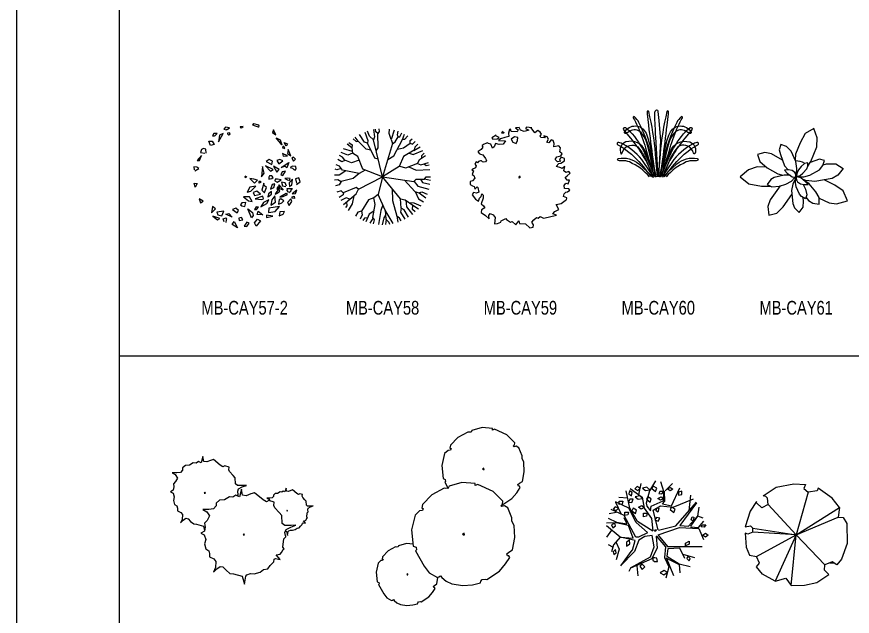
# Model space of a CAD drawing. Header units: millimetres. Extents: x 21129 to 2803301, y -510327 to 166837.
# Drawn here: x 218892 to 243254, y -147119 to -129637 of the extents above; entities that cross this region are included whole.
import ezdxf
from ezdxf.enums import TextEntityAlignment as Align

# ---------------------------------------------------------------- set-up
doc = ezdxf.new("R2010")
doc.units = ezdxf.units.MM
doc.layers.add('....01_TNT_A_DRAWING', color=7, linetype='Continuous')
doc.layers.add('....20_TNT_N_TEXT', color=9, linetype='Continuous')
doc.layers.add('....13_TNT_F_TREE', color=76, linetype='Continuous', transparency=0.5)
doc.styles.add('.TNT_A_TXT_3_NOTE', font='uromans.shx', dxfattribs={"width": 0.8})

# ---------------------------------------------------------------- blocks, each defined once
blk = doc.blocks.new('.TNT_KHUNG LAYOUT_2')
at = {"color": 250}
blk.add_lwpolyline([(0, 327), (450, 327), (450, 0), (0, 0)], close=True, dxfattribs=at)
at = {"color": 14}
blk.add_lwpolyline([(15, 312), (435, 312), (435, 15), (15, 15)], close=True, dxfattribs=at)
blk = doc.blocks.new('mb-cay73')
for points in [[(-306, -677), (-153, -634), (-72, -738), (0, 0), (-306, -677), (-492, -573), (-578, -469), (-535, -414), (-578, -316), (0, 0), (-630, 38), (-630, 99), (0, 0), (-406, 442), (-416, 533), (-444, 558), (-482, 570), (-292, 692), (-34, 741), (137, 735), (114, 674), (176, 619), (0, 0), (633, 399), (614, 258), (686, 252), (738, 166), (743, -127), (662, -353), (595, -439), (524, -396), (419, -439), (0, 0), (614, 258)], [(633, 399), (524, 533), (319, 680), (304, 643), (176, 619)], [(-406, 442), (-502, 393), (-578, 466), (-578, 484), (-673, 344), (-745, 118), (-664, 130), (-630, 99)], [(-630, 38), (-707, 8), (-745, 26), (-730, -182), (-678, -298), (-578, -316)], [(-72, -738), (123, -732), (300, -695), (476, -579), (414, -518), (419, -439)], [(551, -413), (491, -413)]]:
    blk.add_lwpolyline(points)
blk = doc.blocks.new('mb-cay72')
for points in [[(-282, 581), (-251, 750)], [(-40, 785), (-128, 643), (-176, 463), (-167, 418), (-114, 350), (-106, 418), (70, 497)], [(31, 779), (79, 621)], [(98, 639), (208, 746)], [(-79, 51), (-304, 192), (-414, 389), (-467, 643)], [(-409, 677), (-233, 547), (-207, 389), (-101, 237), (-79, 56)], [(75, 497), (79, 632), (22, 632), (9, 604), (53, 598), (79, 632)], [(88, 638), (92, 491), (57, 451)], [(62, 451), (194, 423), (313, 683)], [(-445, 536), (-577, 542)], [(0, 73), (-75, 361), (31, 423), (216, 401), (515, 525)], [(471, 576), (445, 350)], [(-158, 28), (-290, -34), (-326, -34), (-497, 282), (-687, 367)], [(-158, 34), (-321, 181), (-427, 389), (-625, 480)], [(-625, 474), (-546, 310)], [(4, 68), (255, 130), (555, 474)], [(555, 468), (313, 135), (440, 124), (572, 271), (471, 124)], [(656, 243), (577, 271), (594, 401)], [(-731, 243), (-607, 186), (-458, 158), (-462, 175), (-497, 248)], [(-612, 327), (-717, 305)], [(-374, -226), (-339, -85), (-555, -34), (-757, 130)], [(-550, -34), (-365, -51), (-436, 135), (-616, 175), (-753, 169)], [(471, 118), (585, 107), (665, 197)], [(-682, 68), (-753, -34)], [(0, 0), (308, 107), (590, 90), (660, -68)], [(-555, -34), (-651, -147), (-682, -248)], [(-616, -113), (-572, -209), (-612, -367)], [(-405, -480), (-114, -322), (-62, -175), (-88, -11), (-194, -23), (-286, -79), (-348, -243), (-546, -446)], [(-31, -23), (-18, -192), (-92, -350), (-405, -485), (-427, -536)], [(-31, -17), (106, -175), (92, -333), (154, -468), (110, -632)], [(0, -6), (136, -169), (638, -169)], [(-665, -181), (-726, -147)], [(-546, -451), (-379, -226)], [(387, -344), (313, -197), (141, -203), (123, -310), (304, -423), (467, -463)], [(114, -333), (224, -592)], [(119, -339), (304, -434), (313, -553)], [(357, -282), (528, -333)], [(-312, -451), (-299, -598)]]:
    blk.add_lwpolyline(points)
for points in [[(-418, 643), (-431, 598), (-392, 570), (-379, 615)], [(-341, 668), (-298, 647), (-264, 680), (-306, 702)], [(-165, 695), (-231, 679), (-187, 645), (-125, 656)], [(-73, 710), (-95, 675), (-40, 633), (-23, 682)], [(131, 669), (179, 691), (210, 663), (171, 640)], [(344, 636), (294, 621), (294, 579), (344, 586)], [(-571, 441), (-571, 491), (-516, 491), (-527, 448)], [(-366, 518), (-413, 521), (-432, 476), (-385, 473)], [(-270, 568), (-336, 551), (-292, 517), (-230, 528)], [(-152, 553), (-174, 518), (-119, 475), (-102, 525)], [(-8, 531), (41, 554), (71, 526), (32, 503)], [(-581, 389), (-629, 406), (-660, 372), (-616, 355)], [(-366, 387), (-388, 351), (-333, 309), (-316, 358)], [(-287, 403), (-239, 425), (-208, 397), (-248, 375)], [(-5, 329), (-33, 350), (-22, 392), (6, 385)], [(195, 403), (173, 367), (228, 325), (245, 375)], [(-487, 283), (-487, 332), (-432, 332), (-443, 290)], [(-215, 264), (-215, 313), (-160, 313), (-171, 271)], [(23, 240), (-27, 252), (-48, 216), (-2, 197)], [(509, 198), (481, 219), (492, 262), (520, 255)], [(-634, 169), (-682, 147), (-665, 102), (-625, 130)], [(625, 118), (638, 147), (695, 147), (669, 113)], [(-26, 73), (-48, 68), (-53, 51), (-35, 56)], [(646, -6), (690, 23), (725, -6), (686, -34)], [(-421, -79), (-465, -107), (-461, -164), (-417, -130)], [(396, -159), (396, -120), (449, -92), (449, -137)], [(-625, -214), (-660, -248), (-647, -288), (-612, -265)], [(-79, -337), (-79, -371), (-57, -388), (-13, -388), (-22, -343), (-48, -337)], [(432, -310), (415, -345), (448, -380), (465, -345)], [(-239, -422), (-267, -458), (-234, -507), (-195, -465)], [(129, -549), (85, -521), (25, -557), (80, -585)]]:
    blk.add_lwpolyline(points, close=True)
blk = doc.blocks.new('mb-cay71')
for points in [[(542, 432), (546, 431), (692, 530), (762, 614), (813, 690), (802, 708), (788, 708), (780, 732), (802, 751), (846, 779), (872, 920), (865, 1061), (839, 1113), (839, 1150), (791, 1268), (751, 1291), (722, 1282), (711, 1291), (729, 1310), (733, 1343), (619, 1456), (439, 1541), (410, 1527), (410, 1550), (256, 1564), (106, 1522), (95, 1498), (69, 1494), (47, 1498), (-96, 1418), (-206, 1306), (-214, 1263), (-195, 1259), (-206, 1235), (-239, 1230), (-291, 1183), (-331, 1009), (-313, 821), (-280, 807), (-276, 779), (-287, 765), (-236, 676)], [(-750, -136), (-847, -127), (-960, -159), (-968, -176), (-988, -180), (-1004, -176), (-1111, -236), (-1194, -321), (-1199, -353), (-1186, -356), (-1194, -374), (-1219, -377), (-1257, -413), (-1287, -543), (-1274, -684), (-1249, -695), (-1246, -716), (-1254, -727), (-1177, -861), (-1133, -917), (-1062, -959), (-1051, -952), (-1034, -945), (-1023, -959), (-985, -991), (-935, -1016), (-839, -1030), (-754, -1023), (-685, -1005), (-682, -991), (-671, -977), (-644, -973), (-630, -977), (-520, -903), (-468, -839), (-429, -783), (-437, -769), (-448, -769), (-454, -751), (-437, -737), (-404, -716), (-388, -625)]]:
    blk.add_lwpolyline(points)
for points in [[(282, 972), (263, 962), (271, 953), (285, 953)], [(-225, 711), (-238, 682), (-271, 676), (-298, 682), (-477, 582), (-614, 441), (-624, 388), (-601, 382), (-614, 353), (-656, 347), (-720, 288), (-770, 71), (-747, -165), (-706, -182), (-701, -217), (-715, -235), (-587, -458), (-514, -553), (-394, -623), (-376, -611), (-348, -600), (-330, -623), (-266, -676), (-183, -717), (-23, -741), (119, -729), (234, -699), (238, -676), (257, -652), (303, -647), (326, -652), (509, -529), (596, -423), (660, -329), (646, -306), (628, -306), (619, -276), (646, -253), (701, -217), (734, -41), (724, 135), (692, 200), (692, 247), (633, 394), (582, 423), (546, 411), (532, 423), (555, 447), (559, 488), (417, 629), (193, 735), (156, 717), (156, 746), (-37, 764)], [(-5, 24), (-27, 12), (-18, 0), (0, 0)], [(-828, -571), (-842, -578), (-836, -585), (-825, -585)]]:
    blk.add_lwpolyline(points, close=True)
blk = doc.blocks.new('mb-cay70')
for points in [[(-110, 565), (-92, 584), (-101, 635), (-89, 670), (-34, 698), (27, 721), (-28, 717), (-104, 717), (-132, 741), (-138, 831), (-169, 866), (-220, 921), (-230, 948), (-227, 987), (-288, 1007), (-318, 991), (-355, 1015), (-455, 1097), (-498, 1085), (-553, 1062), (-596, 1069), (-608, 1140), (-632, 1050), (-672, 1069), (-709, 1046), (-748, 1050), (-806, 1015), (-864, 1011), (-904, 975), (-904, 944), (-935, 909), (-989, 901), (-1057, 901), (-1011, 878), (-980, 827), (-1008, 776), (-1038, 745), (-1032, 698), (-1041, 651), (-1081, 627), (-1044, 608), (-1026, 553), (-1038, 502), (-1023, 443), (-989, 420), (-980, 389), (-980, 350), (-931, 326), (-907, 295), (-913, 224), (-935, 173), (-895, 213), (-855, 240), (-825, 232), (-788, 193), (-742, 158), (-700, 154), (-599, 127), (-583, 71)], [(594, 53), (609, 49), (627, -10), (634, 49), (642, 58), (668, 68), (697, 66), (739, 78), (764, 97), (796, 102), (812, 124), (840, 151), (842, 171), (852, 176), (886, 168), (857, 203), (886, 208), (895, 220), (907, 242), (915, 247), (905, 259), (913, 320), (926, 335), (920, 366), (928, 388), (962, 406), (1000, 420), (966, 418), (918, 418), (901, 432), (897, 489), (878, 511), (846, 545), (840, 562), (842, 587), (804, 599), (785, 589), (762, 604), (699, 655), (672, 648), (638, 633), (611, 638), (604, 682), (588, 626), (564, 638), (541, 623), (516, 626), (480, 604), (443, 601), (419, 579), (419, 560), (400, 538), (365, 533), (323, 533), (352, 518), (366, 494)]]:
    blk.add_lwpolyline(points)
for points in [[(23, 567), (-31, 577), (-46, 665), (-76, 553), (-126, 577), (-172, 548), (-221, 553), (-294, 509), (-366, 504), (-416, 460), (-416, 421), (-454, 377), (-523, 367), (-607, 367), (-549, 337), (-511, 274), (-545, 210), (-584, 171), (-576, 112), (-587, 54), (-637, 24), (-591, 0), (-568, -68), (-584, -132), (-565, -205), (-523, -235), (-511, -274), (-511, -323), (-450, -352), (-420, -391), (-427, -479), (-454, -543), (-404, -494), (-355, -460), (-317, -469), (-271, -518), (-214, -562), (-160, -567), (-34, -601), (0, -719), (15, -601), (31, -582), (84, -562), (141, -567), (225, -543), (275, -504), (339, -494), (370, -450), (427, -396), (431, -357), (450, -347), (519, -362), (462, -293), (519, -284), (538, -259), (561, -215), (576, -205), (557, -181), (572, -59), (599, -29), (587, 34), (603, 78), (671, 112), (748, 142), (679, 137), (584, 137), (549, 166), (542, 279), (504, 323), (439, 391), (427, 425), (431, 474), (355, 499), (317, 479), (271, 509), (145, 611), (92, 597)], [(-581, 619), (-590, 608), (-571, 608)], [(621, 357), (615, 349), (627, 349)], [(-11, 15), (-23, 0), (0, 0)]]:
    blk.add_lwpolyline(points, close=True)
blk = doc.blocks.new('mb-cay61')
for points in [[(169, 155), (216, 222), (300, 438), (306, 569), (259, 704), (132, 631), (56, 496), (-8, 330), (-16, 242)], [(-5, 30), (3, 37), (11, 121), (-7, 221), (-74, 372), (-140, 441), (-222, 472), (-246, 391), (-230, 324), (-168, 161), (-116, 99)], [(-198, 242), (-361, 334), (-457, 352), (-565, 326), (-531, 221), (-424, 132), (-265, 41), (-195, 21)], [(21, 10), (31, 0), (110, 0), (199, 23), (338, 101), (391, 164), (413, 239), (339, 255), (206, 208)], [(-435, 141), (-568, 143), (-693, 102), (-814, -2), (-692, -104), (-505, -137), (-377, -135)], [(395, 176), (443, 186), (580, 186), (683, 121), (609, 23), (525, -24), (270, -67), (143, -53), (91, -35)], [(-86, 21), (-93, 22), (-177, 25), (-321, -10), (-369, -41), (-422, -113), (-354, -146), (-245, -137), (-152, -110), (-70, -65), (-23, -17), (-23, -6)], [(3, -28), (-17, -37), (-51, -110), (-70, -199), (-50, -390), (-26, -453), (45, -520), (101, -444), (108, -354), (104, -304)], [(-12, -34), (-14, -23), (-26, -21)], [(104, -113), (137, -182), (154, -262), (138, -321), (77, -290), (47, -255), (0, -146), (-8, -82), (-3, -31)], [(143, -300), (182, -346), (243, -385), (337, -399), (337, -302), (289, -222), (189, -102), (107, -45), (100, -43)], [(337, -314), (482, -380), (588, -395), (747, -350), (683, -207), (565, -124), (406, -44)], [(-233, -134), (-380, -336), (-413, -435), (-399, -560), (-281, -532), (-190, -440), (-63, -261)]]:
    blk.add_lwpolyline(points)
blk.add_lwpolyline([(125, 194, 0.158589), (-13, 230)], format="xyb")
for points in [[(123, 193), (72, 149), (33, 102), (14, 59), (6, 17), (8, 11), (17, 8), (56, 20), (98, 50), (153, 117), (169, 155), (169, 202)], [(-131, 54), (-58, 0), (-25, -6), (-8, 0), (-6, 3), (-3, 11), (-6, 37), (-18, 60), (-60, 90), (-112, 99), (-169, 96)], [(138, -72), (69, -17), (25, -3), (6, -6), (0, -20), (6, -45), (20, -72), (64, -104), (115, -115), (174, -115)]]:
    blk.add_lwpolyline(points, close=True)
blk = doc.blocks.new('mb-cay60')
for points in [[(-2, 2), (-36, 578, -0.003769), (-52, 910, -0.161886), (-36, 968, -0.922365), (-7, 951), (10, 818), (31, 524), (2, 2)], [(-40, 23), (-86, 235, 0.062247), (-282, 789, 0.096243), (-348, 875, 0.839844), (-365, 861, -0.018348), (-302, 736, -0.037033), (-186, 421, 0.008064), (-60, 7)], [(-13, 0), (-40, 331, 0.039674), (-139, 951, 0.785997), (-162, 951, 0.119823), (-162, 918), (-143, 752, 0.003287), (-80, 255, 0.009099), (-40, -7)], [(27, -7, 0.009099), (66, 255, 0.003287), (129, 752), (149, 918, 0.119823), (149, 951, 0.785997), (126, 951, 0.039674), (27, 331), (0, 0)], [(46, 7, 0.008064), (172, 421, -0.037033), (289, 736, -0.018348), (352, 861, 0.839844), (335, 875, 0.096243), (269, 789, 0.062247), (73, 235), (27, 23)], [(-66, 7, 0.045911), (-172, 507, 0.115102), (-252, 643, 0.35932), (-415, 663, -0.018405), (-471, 630, -0.744189), (-491, 649, -0.634045), (-179, 633, -0.050678), (-113, 408), (-36, 0)], [(23, 0), (99, 408, -0.050678), (166, 633, -0.634045), (478, 649, -0.744189), (458, 630, -0.018405), (401, 663, 0.35932), (239, 643, 0.115102), (159, 507, 0.045911), (53, 7)], [(-73, -10, 0.058719), (-229, 321, 0.03119), (-401, 563), (-501, 686, -0.957569), (-478, 716, -0.065683), (-381, 626, -0.071406), (-169, 278), (-50, 0)], [(36, 0), (156, 278, -0.071406), (368, 626, -0.065683), (464, 716, -0.957569), (487, 686), (388, 563, 0.03119), (216, 321, 0.058719), (60, -10)], [(-73, 7), (-212, 209, 0.121186), (-511, 474, 0.052456), (-577, 500, 0.899793), (-590, 467, -0.041), (-471, 391, -0.067543), (-186, 106, 0.00839), (-99, -3)], [(-50, 10), (-189, 371, 0.39572), (-471, 507, 0.4621), (-544, 335, 0.616958), (-534, 335, 0.000609), (-511, 381, -0.451741), (-298, 437, -0.048742), (-192, 278), (-76, -10)], [(36, 10), (176, 371, -0.39572), (458, 507, -0.4621), (531, 335, -0.616958), (521, 335, -0.000609), (497, 381, 0.451741), (285, 437, 0.048742), (179, 278), (63, -10)], [(86, -3, 0.00839), (172, 106, -0.067543), (458, 391, -0.041), (577, 467, 0.899793), (564, 500, 0.052456), (497, 474, 0.121186), (199, 209), (60, 7)], [(-126, -3, 0.114803), (-421, 215, 0.1253), (-524, 232, -0.074248), (-580, 235, -0.811865), (-580, 265, -0.239486), (-285, 186), (-83, 3)], [(70, 3), (272, 186, -0.239486), (567, 265, -0.811865), (567, 235, -0.074248), (511, 232, 0.1253), (408, 215, 0.114803), (113, -3)]]:
    blk.add_lwpolyline(points, format="xyb")
blk = doc.blocks.new('mb-cay59')
for points in [[(-505, 484), (-527, 473), (-558, 454), (-556, 445), (-550, 431), (-571, 395), (-599, 379), (-619, 366), (-600, 341), (-583, 331), (-550, 317), (-507, 266), (-496, 237), (-511, 215), (-531, 214), (-552, 219), (-569, 231), (-584, 233), (-609, 222), (-626, 205), (-643, 218), (-665, 181), (-644, 159), (-654, 129), (-684, 115), (-709, 99), (-682, 85), (-701, 34), (-680, 19), (-663, -22), (-700, -60), (-732, -71), (-733, -111), (-698, -133), (-673, -141), (-664, -179), (-628, -149), (-623, -159), (-605, -227), (-638, -239), (-685, -232), (-703, -266), (-657, -327), (-610, -356), (-596, -310), (-570, -288), (-563, -251), (-541, -269), (-541, -314), (-573, -395), (-537, -423), (-517, -455), (-568, -483), (-573, -521), (-511, -566), (-457, -614), (-458, -564), (-440, -535), (-397, -554), (-366, -593), (-378, -687), (-334, -681), (-287, -663), (-279, -642), (-214, -611), (-204, -623), (-146, -662), (-120, -651), (-69, -703), (-22, -645), (-14, -683), (73, -688), (136, -746), (187, -734), (193, -701), (169, -660), (195, -627), (237, -592), (258, -604), (288, -580), (336, -604), (406, -587), (425, -584), (525, -559), (471, -539), (501, -506), (559, -478), (520, -405), (596, -388), (654, -347), (673, -335), (676, -309), (628, -287), (636, -248), (662, -223), (687, -220), (722, -198), (705, -178), (644, -172), (638, -128), (663, -94), (698, -104), (717, -51), (681, -51), (652, -13), (681, 12), (723, 54), (704, 77), (663, 64), (631, 84), (650, 148), (608, 121), (588, 128), (528, 151), (522, 148), (560, 192), (588, 196), (645, 233), (642, 266), (596, 286), (579, 265), (571, 243), (590, 226), (542, 218), (505, 250), (529, 289), (590, 305), (610, 332), (576, 364), (583, 422), (560, 450), (487, 438), (492, 487), (478, 529), (448, 540), (412, 493), (383, 505), (408, 546), (390, 584), (341, 598), (361, 566), (296, 571), (289, 593), (308, 619), (290, 650), (256, 672), (211, 641), (156, 711), (166, 715), (88, 724), (74, 704), (123, 678), (57, 659), (2, 681), (-16, 717), (-72, 714), (-33, 685), (-46, 657), (-133, 662), (-142, 695), (-157, 691), (-175, 635), (-168, 589), (-226, 570), (-288, 555), (-317, 526), (-215, 525), (-253, 476), (-312, 468), (-365, 485), (-384, 435), (-407, 417), (-433, 473), (-466, 483), (-484, 494)], [(-133, 547), (-109, 506), (-62, 487), (-40, 526), (-36, 571), (-88, 580)]]:
    blk.add_lwpolyline(points, close=True)
for points in [[(-251, 659), (-275, 641), (-243, 638), (-239, 656)], [(-354, 607), (-418, 566), (-401, 546), (-339, 555), (-310, 574), (-357, 595), (-357, 595)], [(-5, 6), (-24, -4), (-18, -20), (-9, -13), (0, 0)]]:
    blk.add_lwpolyline(points)
blk = doc.blocks.new('mb-cay58')
for points in [[(-259.6286, 650.0704), (-213.2788, 530.7064), (-220.0366, 490.126), (-260.5806, 503.6542), (-336.3528, 613.8944)], [(-133.0322, 687.2418), (-118.6724, 581.4312), (-132.188, 537.4698), (-189.6272, 591.5756), (-218.561, 665.0028)], [(167.3504, 679.7), (125.5142, 541.0384), (144.8244, 483.0714), (0, 0), (-132.188, 537.4698)], [(-55.1222, 697.8258), (-47.719, 659.2082), (-67.991, 632.156), (-98.4004, 655.8286), (-102.2, 692.496)], [(-92.6296, 376.628), (-64.6128, 419.1124), (-67.991, 632.156)], [(126.693, 544.9444), (97.5688, 628.7722), (99.491, 692.8922)], [(222.9346, 663.551), (212.4472, 611.8644), (225.9614, 581.4312), (252.9912, 581.4312), (283.5042, 640.0198)], [(366.8154, 596.19), (320.5678, 544.2318), (290.1584, 544.2318), (320.7624, 622.1824)], [(-491.6562, 498.2698), (-443.0342, 463.0738), (-446.4138, 422.4934), (-436.2778, 341.3326), (-503.853, 314.2818), (-603.5974, 354.4968)], [(-426.7746, 554.8536), (-382.2168, 513.7986), (-355.187, 517.181), (-397.8898, 575.9166)], [(-170.618, 389.6592), (-236.9304, 402.2046), (-355.187, 517.181)], [(-62.8418, 255.5098), (-111.9146, 270.319), (-220.0366, 490.126)], [(75.7092, 252.532), (165.144, 304.1346), (290.1584, 544.2318)], [(143.4216, 478.3898), (182.0378, 510.4148), (225.9614, 581.4312)], [(216.846, 403.4324), (303.6726, 422.4934), (405.0368, 490.126), (405.0368, 530.7064), (429.842, 552.4806)], [(403.4758, 489.0844), (438.8244, 476.5978), (475.4526, 513.7552)], [(-439.656, 368.3876), (-570.8276, 405.16)], [(-446.4138, 422.4934), (-514.9774, 474.1282)], [(515.0026, 474.1016), (469.2338, 429.2568), (459.0978, 385.2954), (307.0508, 293.993), (242.8552, 148.5806), (0, 0), (455.7196, -71.2278), (489.5072, -37.4108), (611.1406, -34.0298), (634.7922, -0.2114), (700, -0.2142)], [(387.5438, 342.328), (448.9604, 324.4262), (587.4344, 380.6866)], [(455.1218, 382.9084), (546.7014, 437.1682)], [(-549.2718, 239.1942), (-595.0798, 219.5942), (-653.6558, 250.4656)], [(-338.0832, 241.2788), (-449.792, 202.685), (-551.1548, 239.883), (-581.5642, 287.2268), (-628.1842, 308.8428)], [(-571.095, -404.7862), (-382.2168, -250.4516), (-351.8074, -179.438), (0, 0), (-287.6118, 111.3826), (-358.5652, 293.993), (-436.2778, 341.3326)], [(245.7602, 155.155), (337.4602, 128.2918), (513.1574, 195.9244), (536.8076, 253.4098), (628.7386, 307.713)], [(574.7266, 275.8084), (573.9762, 310.8994), (609.5124, 344.232)], [(-252.5362, 97.797), (-341.6714, 47.131), (-584.9424, 97.8558), (-628.8674, 151.9602), (-678.1264, 173.6168)], [(381.3838, 145.1996), (492.884, 94.4748), (691.9864, 105.6146)], [(510.8908, 195.0508), (560.4592, 172.2518), (669.0194, 205.9428)], [(606.4786, 186.5332), (638.1718, 162.1074), (678.6864, 171.4216)], [(-536.9084, 87.8416), (-632.2456, 23.4612), (-699.5912, 23.9148)], [(-602.924, 120.0052), (-666.0332, 101.2382), (-691.4068, 109.3428)], [(-340.2182, 47.9584), (-429.52, -27.2636), (-605.2158, -71.2278)], [(378.9464, -588.5586), (313.81, -483.7868), (269.8864, -460.117), (259.749, -321.468), (0, 0), (-64.6128, -260.5988)], [(-698.5692, -44.744), (-649.1394, -40.7918), (-605.2158, -71.2278), (-632.2456, -118.5688), (-687.5316, -131.5328)], [(321.7242, -50.2838), (472.612, -213.255), (530.0526, -233.5438), (573.9762, -220.0184), (652.2684, -254.0622)], [(459.095, -67.8468), (513.1574, -138.8604), (676.7502, -178.92)], [(553.6524, -35.6272), (584.1094, -84.7546), (691.3214, -109.8902)], [(612.8822, -31.5364), (698.3718, -47.7414)], [(-351.8074, -179.438), (-382.2168, -159.1492), (-574.8064, -233.5438), (-605.2158, -206.493), (-663.663, -222.6056)], [(-567.1232, -230.5772), (-574.8064, -263.9798), (-632.0244, -300.909)], [(140.938, -174.426), (144.8706, -348.5202), (209.0676, -575.0892)], [(475.797, -214.382), (526.6716, -321.468), (597.205, -365.1704)], [(532.1862, -232.8872), (629.1978, -306.7736)], [(-475.398, -326.592), (-530.8828, -307.9426), (-609.5334, -344.1942)], [(-417.0208, -278.8898), (-443.0342, -395.8654), (-499.9064, -489.993)], [(-129.6736, -687.8872), (-115.2942, -629.1978), (-142.324, -591.9998), (-105.1582, -402.626), (-128.8098, -307.9426), (-203.1414, -334.9934), (-307.8838, -500.6946), (-297.7478, -554.8004), (-328.0144, -618.3912)], [(157.0786, -682.1514), (40.1296, -487.1678), (-64.6128, -260.5988), (-128.8098, -307.9426)], [(259.749, -321.468), (330.7038, -338.3758), (442.2026, -412.7732)], [(337.7248, -343.063), (347.5962, -439.8254), (435.0374, -548.4024)], [(-523.2766, -365.7122), (-520.7468, -422.9176), (-539.3332, -446.2318)], [(4.0586, -409.1416), (-24.0674, -490.5502), (-58.7692, -697.5304)], [(40.1296, -487.1678), (50.2656, -619.0534), (94.1892, -663.0134), (101.8108, -692.5576)], [(270.0922, -460.2262), (259.749, -514.2228), (326.095, -619.4048)], [(387.6222, -376.3536), (455.7196, -382.3372), (557.5402, -423.262)], [(477.3188, -512.022), (438.8244, -477.0234), (442.2026, -412.7732), (522.6984, -465.605)], [(-307.3868, -503.349), (-358.5652, -514.2228), (-396.0936, -577.1584)], [(-216.986, -600.1632), (-260.5806, -605.5252), (-285.3242, -639.2134)], [(-124.8184, -502.8044), (-193.0054, -548.0398), (-242.9056, -656.5062)], [(-137.9406, -598.0324), (-184.373, -675.2844)], [(45.8136, -561.127), (19.8562, -598.7618), (-3.8486, -699.9888)], [(273.0154, -644.5642), (249.613, -602.1442), (209.0676, -575.0892), (223.8068, -663.257)], [(51.954, -620.7404), (43.8326, -698.628)]]:
    blk.add_lwpolyline(points)
blk = doc.blocks.new('mb-cay57-2')
for points in [[(-48, 711), (-21, 733), (-67, 726), (-62, 707)], [(190, 724), (212, 735), (205, 753), (132, 773), (115, 755), (152, 743), (181, 734), (181, 734)], [(-255, 687), (-220, 711), (-279, 725), (-303, 694), (-262, 686), (-262, 686), (-259, 698)], [(-235, 608), (-211, 624), (-220, 640), (-248, 633), (-243, 610)], [(446, 615), (446, 615), (408, 644), (455, 612), (419, 683), (408, 644)], [(-563, 344), (-567, 402), (-598, 410), (-631, 399), (-642, 354), (-582, 342), (-582, 342)], [(575, 406), (584, 422), (555, 444), (552, 428), (567, 418), (567, 418)], [(-725, 85), (-666, 120), (-698, 141), (-741, 145), (-738, 99), (-738, 99)], [(470, 68), (504, 105), (419, 156), (470, 68), (465, 85)], [(733, 92), (750, 116), (744, 148), (698, 152), (665, 137), (696, 124), (727, 94), (727, 94)], [(19, 10), (0, 0), (19, -11), (30, 5)], [(369, -31), (395, -25), (417, -9), (396, 15), (362, 11), (353, -4), (352, -33), (370, -29), (370, -29)], [(219, -90), (239, -81), (232, -67), (209, -71), (206, -83), (210, -94)], [(611, -139), (592, -90), (536, -81), (550, -133), (600, -140), (600, -140)], [(649, -60), (664, -25), (623, -21), (587, -27), (607, -37), (627, -46), (630, -56), (632, -57)], [(755, -111), (808, -74), (790, -17), (741, -31), (757, -93), (757, -93)], [(619, -174), (614, -199), (636, -223), (636, -223)], [(645, -230), (675, -211), (685, -183), (698, -174), (619, -174), (622, -172)], [(-298, -659), (-312, -614), (-271, -598), (-263, -619), (-268, -627), (-276, -665), (-276, -665)]]:
    blk.add_lwpolyline(points)
for points in [[(-402, 632), (-449, 629), (-470, 598), (-439, 595), (-432, 602)], [(-315, 628), (-366, 607), (-383, 509)], [(-522, 520), (-472, 517), (-444, 470), (-500, 457)], [(517, 540), (544, 464), (462, 565)], [(624, 482), (606, 446), (576, 500)], [(623, 339), (675, 304), (634, 398)], [(-693, 238), (-656, 239), (-627, 310)], [(406, 226), (356, 253), (312, 223), (395, 180)], [(558, 230), (512, 250), (471, 237), (498, 189)], [(550, 341), (563, 299), (625, 306)], [(740, 254), (712, 286), (687, 271), (711, 226)], [(283, 53), (260, 150), (244, -3)], [(414, 105), (305, 160), (376, 82)], [(616, 130), (589, 147), (533, 133), (642, 208)], [(596, 83), (549, 72), (526, 29), (555, 17)], [(-734, -94), (-690, -99), (-719, -152)], [(143, -92), (189, -52), (134, -34), (76, -27)], [(320, -159), (286, -127), (281, -93), (253, -196), (284, -232), (291, -230)], [(427, -156), (440, -101), (400, -112), (376, -179)], [(531, -45), (478, -36), (447, -34), (441, -62), (472, -80)], [(511, -176), (497, -117), (564, -195)], [(690, -122), (699, -35), (651, -88), (653, -144)], [(75, -153), (38, -224), (89, -212), (165, -139)], [(176, -210), (124, -231), (146, -275), (230, -256)], [(394, -256), (391, -215), (349, -248), (336, -294), (347, -290)], [(488, -231), (515, -209), (487, -168), (492, -145), (477, -151), (471, -177), (482, -195), (461, -231), (445, -256), (463, -242)], [(627, -260), (605, -242), (511, -296), (560, -288)], [(564, -195), (564, -195)], [(740, -243), (761, -197), (695, -247)], [(-605, -358), (-661, -323), (-641, -379)], [(70, -291), (-17, -292), (58, -351), (112, -362)], [(266, -282), (153, -321), (249, -334), (274, -322)], [(277, -376), (237, -437), (323, -390), (354, -336)], [(448, -370), (439, -279), (396, -336), (380, -415)], [(542, -382), (570, -350), (528, -322), (504, -335), (498, -362), (493, -399), (507, -394)], [(627, -377), (647, -418), (687, -361), (673, -323)], [(694, -312), (694, -291), (722, -283), (725, -315)], [(-425, -468), (-467, -435), (-481, -524)], [(-90, -493), (-127, -456), (-178, -478), (-107, -525)], [(16, -376), (-42, -380), (-59, -409), (-41, -425), (-41, -425), (-41, -425), (4, -432)], [(48, -470), (115, -521), (125, -566), (101, -600)], [(204, -444), (166, -437), (145, -480), (172, -477)], [(510, -435), (354, -459), (350, -522), (446, -509)], [(-361, -607), (-462, -576), (-398, -626)], [(-406, -516), (-389, -554), (-332, -570), (-302, -502)], [(-273, -545), (-232, -536), (-182, -590)], [(-44, -592), (-84, -604), (-80, -636), (-24, -627)], [(185, -552), (196, -503), (267, -553)], [(319, -561), (320, -595), (413, -573)], [(560, -548), (583, -505), (515, -512), (504, -569)], [(-184, -698), (-152, -651), (-104, -745)], [(34, -725), (67, -678), (34, -660), (-7, -721)], [(145, -672), (188, -619), (232, -643), (169, -721)]]:
    blk.add_lwpolyline(points, close=True)

msp = doc.modelspace()

# ---------------------------------------------------------------- linework, layer by layer
at = {"layer": '....13_TNT_F_TREE'}
msp.add_line((221892.4, -139522.9), (305292.4, -139522.9), dxfattribs=at)

# ---------------------------------------------------------------- block references
at = {"layer": '....01_TNT_A_DRAWING', "xscale": 200, "yscale": 200, "zscale": 200}
msp.add_blockref('.TNT_KHUNG LAYOUT_2', (218892.4, -163162.9), dxfattribs=at)
at = {"layer": '....13_TNT_F_TREE', "xscale": 2, "yscale": 2, "zscale": 2}
for name, p in [('mb-cay60', (237597.6, -134302.9)), ('mb-cay57-2', (225537.6, -134302.9)), ('mb-cay58', (229557.6, -134302.9)), ('mb-cay59', (233577.6, -134302.9)), ('mb-cay61', (241617.6, -134302.9)), ('mb-cay71', (231947.2, -144742.9)), ('mb-cay70', (225537.6, -144742.9)), ('mb-cay72', (237597.6, -144742.9)), ('mb-cay73', (241617.6, -144742.9))]:
    msp.add_blockref(name, p, dxfattribs=at)

# ---------------------------------------------------------------- texts
at = {"layer": '....20_TNT_N_TEXT', "style": '.TNT_A_TXT_3_NOTE', "width": 0.8}
for s, p in [('MB-CAY57-2', (225537.6, -138322.9)), ('MB-CAY58', (229557.6, -138322.9)), ('MB-CAY59', (233577.6, -138322.9)), ('MB-CAY60', (237597.6, -138322.9)), ('MB-CAY61', (241617.6, -138322.9))]:
    msp.add_text(s, height=400, dxfattribs=at).set_placement(p, align=Align.CENTER)

doc.saveas('drawing.dxf')
